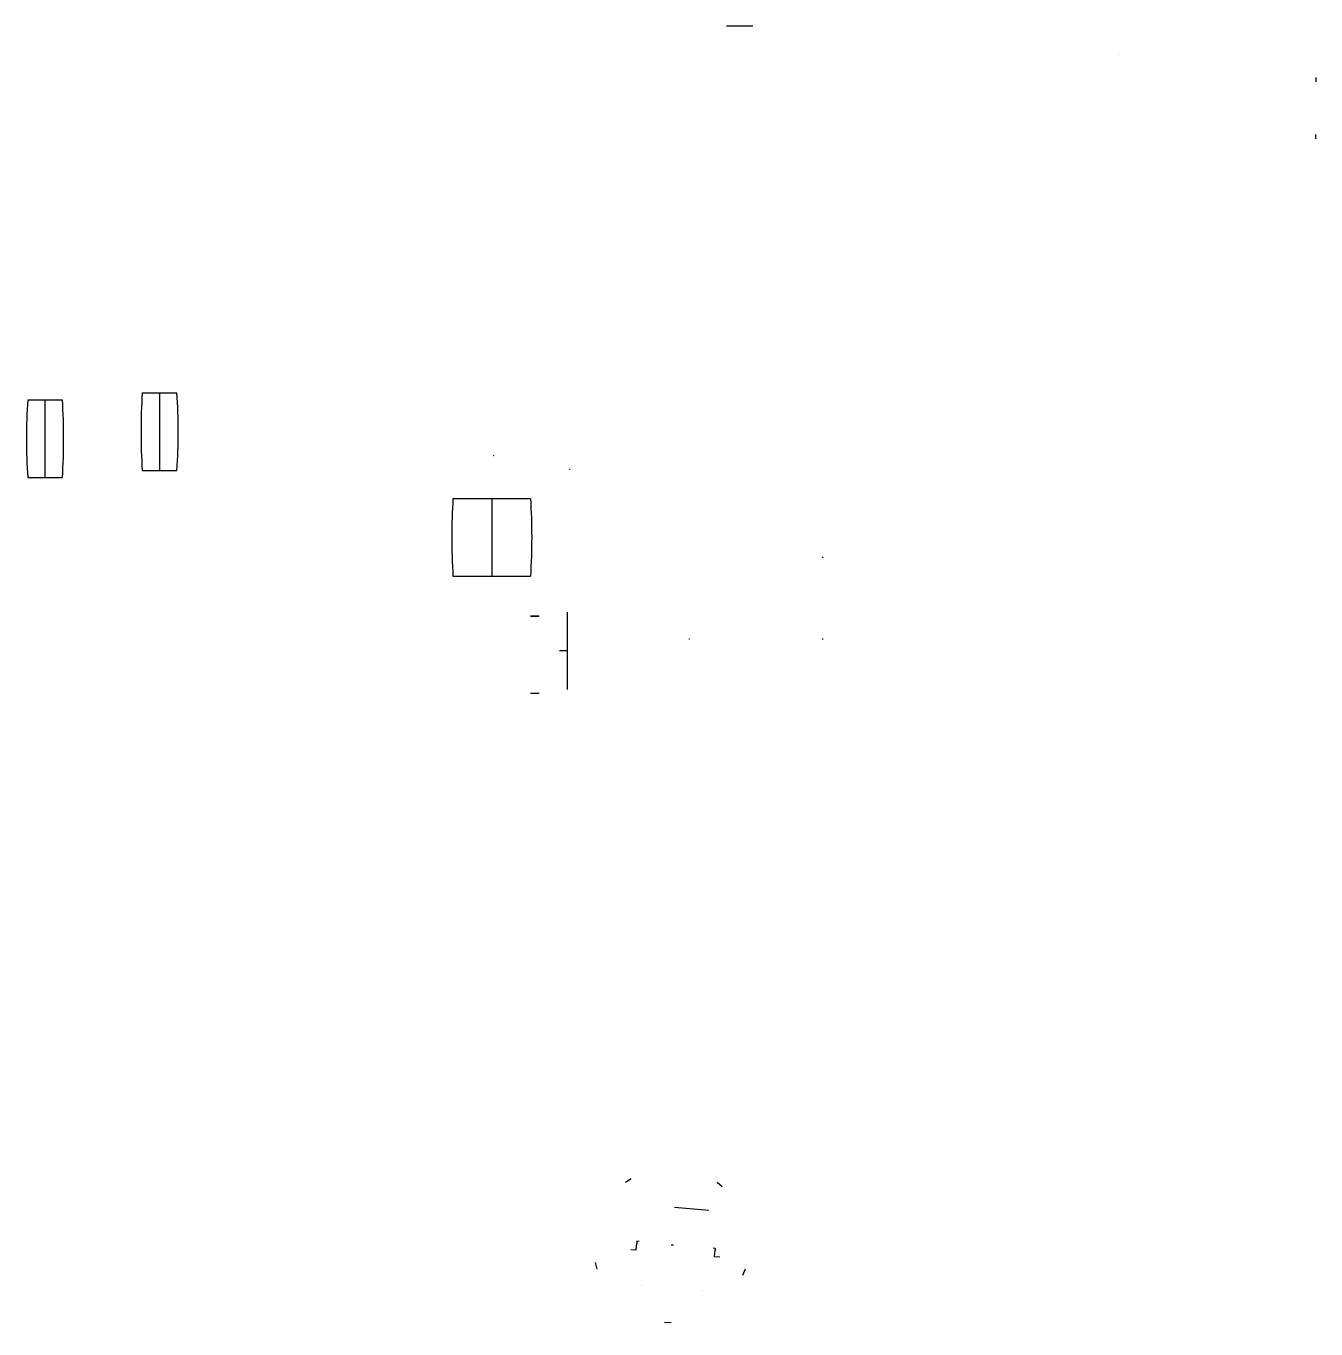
# Model space of a CAD drawing. Header units: millimetres. Extents: x -2661 to 4829, y -4479 to 3086.
import ezdxf

# ---------------------------------------------------------------- set-up
doc = ezdxf.new("R2010")
doc.units = ezdxf.units.MM
doc.header["$MEASUREMENT"] = 0

# ---------------------------------------------------------------- blocks, each defined once
blk = doc.blocks.new('*U7')
blk.add_line((42, 38.1, -44.5), (42, 0, -44.5))
blk = doc.blocks.new('*U8')
at = {"color": 0, "linetype": 'ByBlock', "lineweight": -2, "transparency": 16777216}
for p, rotation in [((3347.7, 2125.2, -18.3), 71.99999999999996), ((2890.9, 1976.8, -18.3), 144), ((2890.9, 1496.5, -18.3), 215.9999999999999), ((3347.7, 1348.1, -18.3), 287.9999999999999)]:
    blk.add_blockref('*U7', p, dxfattribs=dict(at, rotation=rotation))
blk.add_blockref('*U7', (3630, 1736.6, -18.3), dxfattribs=at)

msp = doc.modelspace()

# ---------------------------------------------------------------- linework, layer by layer
for p, q in [((1559.6, 3085.7), (1407.2, 3085.7)), ((4829, 2786.8, -63.5), (4829, 2761.4, -63.5)), ((4829, 2431.3, -63.5), (4829, 2456.7, -63.5)), ((52.1, 591.9), (54.4, 591.9)), ((54.4, 591.9), (54.4, 589.6)), ((494.9, 513.1), (497.2, 513.1)), ((497.2, 513.1), (497.2, 510.8)), ((1962.7, 2.3, 13.8), (1965, 2.3, 13.8)), ((1965, 2.3, 13.8), (1965, 0, 13.8)), ((268.2, -339.9), (268.2, -339.9, 225)), ((268.2, -339.9, 225), (318.2, -339.9, 225)), ((482.2, -317), (482.2, -767)), ((482.2, -317), (482.2, -542)), ((1188.1, -472.3, 13.8), (1190.4, -472.3, 13.8)), ((1190.4, -472.3, 13.8), (1190.4, -474.6, 13.8)), ((1962.7, -472.3, 13.8), (1965, -472.3, 13.8)), ((1965, -472.3, 13.8), (1965, -474.6, 13.8)), ((482.2, -542), (437.2, -542)), ((482.2, -542), (472.2, -542)), ((1303.8, -3790.2, 678.3), (1104.3, -3772.9, 678.3)), ((882, -4020.1, 867.2), (885.3, -3982.2, 867.2)), ((886.4, -3969.5, 867.2), (885.3, -3982.2, 867.2)), ((899, -3970.6, 867.2), (886.4, -3969.5, 867.2)), ((1098, -3993, 213.3), (1085.3, -3991.9, 213.3)), ((1085.3, -3991.9, 213.3), (1085.3, -3991.9, 220.8)), ((1328.5, -4007.7, 867.2), (1341.1, -4008.8, 867.2)), ((1341.1, -4008.8, 867.2), (1340, -4021.5, 867.2)), ((850.9, -4017.4, 867.2), (882, -4020.1, 867.2)), ((1336.7, -4059.4, 867.2), (1340, -4021.5, 867.2)), ((1367.9, -4062.1, 867.2), (1336.7, -4059.4, 867.2)), ((915.1, -4226.9, 676.7), (915.1, -4226.9, 803.7)), ((1268.6, -4257.5, 676.7), (1268.6, -4257.5, 803.7))]:
    msp.add_line(p, q)
at = {"extrusion": (-1, 0, 2.22045e-16)}
for q in [(3686.9, 2921.2, 19), (3686.9, 2921.2)]:
    msp.add_line((3686.9, 2921.2, 38.1), q, dxfattribs=at)
at = {"extrusion": (-0.707107, -1.447e-14, 0.707107)}
for centre in [(-690.3, 651.6, 1874.7), (-731, 1121.9, 1404.4), (-117.1, 2397.7, 128.6)]:
    msp.add_arc(centre, 2536.2, 264.91039, 275.08961, dxfattribs=at)
at = {"extrusion": (-2.05574e-14, 1, -1.07371e-15)}
for centre, radius, start, end in [((2551.2, -75, 915.3), 125, 36.8699, 143.1301), ((1886.1, -75, 956), 125, 36.8699, 143.1301), ((2551.2, -75, 465.3), 125, 36.8699, 143.1301), ((1886.1, -75, 506), 125, 36.8699, 143.1301), ((-43.2, -481.2, 342.1), 531.2, 64.94238, 115.05762), ((-43.2, -481.2, -107.9), 531.2, 64.94238, 115.05762)]:
    msp.add_arc(centre, radius, start, end, dxfattribs=at)
at = {"extrusion": (-1, -2.07794e-14, 2.22045e-16)}
for centre in [(-690.3, 590, 2551.2), (-731, 590, 1886.1), (-117.1, 590, -43.2)]:
    msp.add_arc(centre, 585, 247.38014, 292.61986, dxfattribs=at)
at = {"extrusion": (-0.707107, -1.49166e-14, -0.707107)}
for centre in [(-690.3, 4259.5, 1733.3), (-731, 3789.2, 1263), (-117.1, 2336.6, -189.6)]:
    msp.add_arc(centre, 2536.2, 264.91039, 275.08961, dxfattribs=at)
at = {"extrusion": (0, 1, -2.22045e-16)}
for centre in [(213.1, 225, -339.9), (213.1, 225, -789.9)]:
    msp.add_arc(centre, 531.2, 180, 205.05762, dxfattribs=at)

# ---------------------------------------------------------------- block references
at = {"rotation": 265.0601314393654}
msp.add_blockref('*U8', (-367.5, -632.9, 93.2), dxfattribs=at)

doc.saveas('drawing.dxf')
